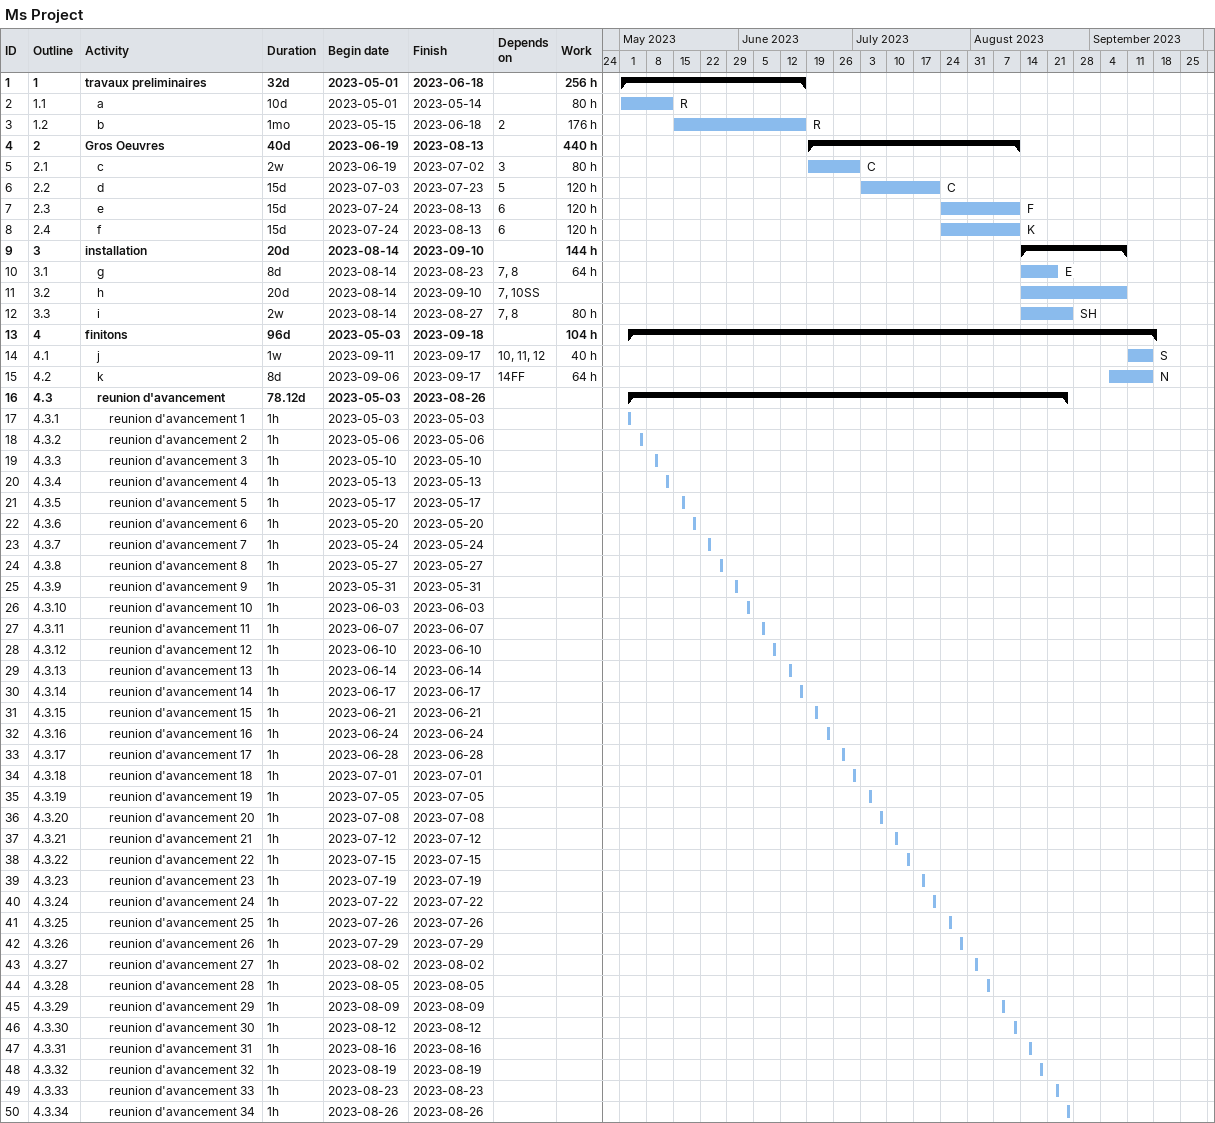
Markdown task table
Ms Project

| ID | WBS | Task | Duration | Start | Finish | Predecessors | Resources | Work (h) |
|---|---|---|---|---|---|---|---|---|
| 1 | 1 | **travaux preliminaires** | 32d | 2023-05-01 | 2023-06-18 |  |  | 256 |
| 2 | 1.1 | a | 10d | 2023-05-01 | 2023-05-14 |  | R | 80 |
| 3 | 1.2 | b | 1mo | 2023-05-15 | 2023-06-18 | 2 | R | 176 |
| 4 | 2 | **Gros Oeuvres** | 40d | 2023-06-19 | 2023-08-13 |  |  | 440 |
| 5 | 2.1 | c | 2w | 2023-06-19 | 2023-07-02 | 3 | C | 80 |
| 6 | 2.2 | d | 15d | 2023-07-03 | 2023-07-23 | 5 | C | 120 |
| 7 | 2.3 | e | 15d | 2023-07-24 | 2023-08-13 | 6 | F | 120 |
| 8 | 2.4 | f | 15d | 2023-07-24 | 2023-08-13 | 6 | K | 120 |
| 9 | 3 | **installation** | 20d | 2023-08-14 | 2023-09-10 |  |  | 144 |
| 10 | 3.1 | g | 8d | 2023-08-14 | 2023-08-23 | 7, 8 | E | 64 |
| 11 | 3.2 | h | 20d | 2023-08-14 | 2023-09-10 | 7, 10SS |  |  |
| 12 | 3.3 | i | 2w | 2023-08-14 | 2023-08-27 | 7, 8 | SH | 80 |
| 13 | 4 | **finitons** | 96d | 2023-05-03 | 2023-09-18 |  |  | 104 |
| 14 | 4.1 | j | 1w | 2023-09-11 | 2023-09-17 | 10, 11, 12 | S | 40 |
| 15 | 4.2 | k | 8d | 2023-09-06 | 2023-09-17 | 14FF | N | 64 |
| 16 | 4.3 | **reunion d'avancement** | 78.12d | 2023-05-03 | 2023-08-26 |  |  |  |
| 17 | 4.3.1 | reunion d'avancement 1 | 1h | 2023-05-03 | 2023-05-03 |  |  |  |
| 18 | 4.3.2 | reunion d'avancement 2 | 1h | 2023-05-06 | 2023-05-06 |  |  |  |
| 19 | 4.3.3 | reunion d'avancement 3 | 1h | 2023-05-10 | 2023-05-10 |  |  |  |
| 20 | 4.3.4 | reunion d'avancement 4 | 1h | 2023-05-13 | 2023-05-13 |  |  |  |
| 21 | 4.3.5 | reunion d'avancement 5 | 1h | 2023-05-17 | 2023-05-17 |  |  |  |
| 22 | 4.3.6 | reunion d'avancement 6 | 1h | 2023-05-20 | 2023-05-20 |  |  |  |
| 23 | 4.3.7 | reunion d'avancement 7 | 1h | 2023-05-24 | 2023-05-24 |  |  |  |
| 24 | 4.3.8 | reunion d'avancement 8 | 1h | 2023-05-27 | 2023-05-27 |  |  |  |
| 25 | 4.3.9 | reunion d'avancement 9 | 1h | 2023-05-31 | 2023-05-31 |  |  |  |
| 26 | 4.3.10 | reunion d'avancement 10 | 1h | 2023-06-03 | 2023-06-03 |  |  |  |
| 27 | 4.3.11 | reunion d'avancement 11 | 1h | 2023-06-07 | 2023-06-07 |  |  |  |
| 28 | 4.3.12 | reunion d'avancement 12 | 1h | 2023-06-10 | 2023-06-10 |  |  |  |
| 29 | 4.3.13 | reunion d'avancement 13 | 1h | 2023-06-14 | 2023-06-14 |  |  |  |
| 30 | 4.3.14 | reunion d'avancement 14 | 1h | 2023-06-17 | 2023-06-17 |  |  |  |
| 31 | 4.3.15 | reunion d'avancement 15 | 1h | 2023-06-21 | 2023-06-21 |  |  |  |
| 32 | 4.3.16 | reunion d'avancement 16 | 1h | 2023-06-24 | 2023-06-24 |  |  |  |
| 33 | 4.3.17 | reunion d'avancement 17 | 1h | 2023-06-28 | 2023-06-28 |  |  |  |
| 34 | 4.3.18 | reunion d'avancement 18 | 1h | 2023-07-01 | 2023-07-01 |  |  |  |
| 35 | 4.3.19 | reunion d'avancement 19 | 1h | 2023-07-05 | 2023-07-05 |  |  |  |
| 36 | 4.3.20 | reunion d'avancement 20 | 1h | 2023-07-08 | 2023-07-08 |  |  |  |
| 37 | 4.3.21 | reunion d'avancement 21 | 1h | 2023-07-12 | 2023-07-12 |  |  |  |
| 38 | 4.3.22 | reunion d'avancement 22 | 1h | 2023-07-15 | 2023-07-15 |  |  |  |
| 39 | 4.3.23 | reunion d'avancement 23 | 1h | 2023-07-19 | 2023-07-19 |  |  |  |
| 40 | 4.3.24 | reunion d'avancement 24 | 1h | 2023-07-22 | 2023-07-22 |  |  |  |
| 41 | 4.3.25 | reunion d'avancement 25 | 1h | 2023-07-26 | 2023-07-26 |  |  |  |
| 42 | 4.3.26 | reunion d'avancement 26 | 1h | 2023-07-29 | 2023-07-29 |  |  |  |
| 43 | 4.3.27 | reunion d'avancement 27 | 1h | 2023-08-02 | 2023-08-02 |  |  |  |
| 44 | 4.3.28 | reunion d'avancement 28 | 1h | 2023-08-05 | 2023-08-05 |  |  |  |
| 45 | 4.3.29 | reunion d'avancement 29 | 1h | 2023-08-09 | 2023-08-09 |  |  |  |
| 46 | 4.3.30 | reunion d'avancement 30 | 1h | 2023-08-12 | 2023-08-12 |  |  |  |
| 47 | 4.3.31 | reunion d'avancement 31 | 1h | 2023-08-16 | 2023-08-16 |  |  |  |
| 48 | 4.3.32 | reunion d'avancement 32 | 1h | 2023-08-19 | 2023-08-19 |  |  |  |
| 49 | 4.3.33 | reunion d'avancement 33 | 1h | 2023-08-23 | 2023-08-23 |  |  |  |
| 50 | 4.3.34 | reunion d'avancement 34 | 1h | 2023-08-26 | 2023-08-26 |  |  |  |
